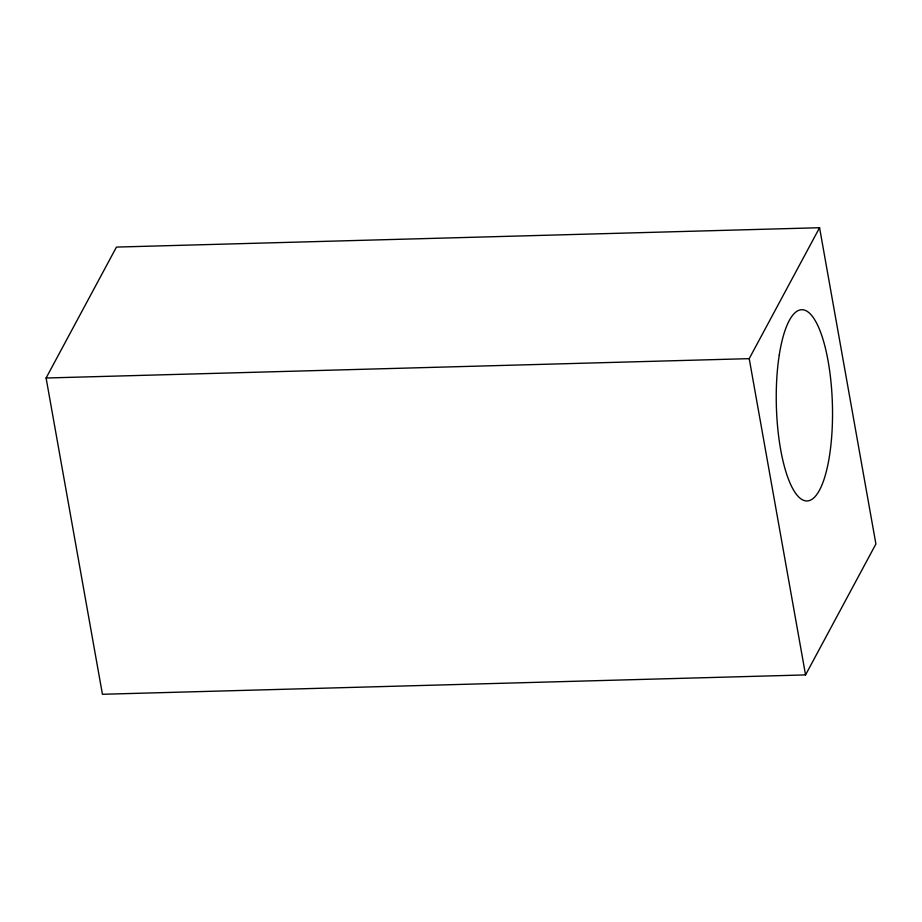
<?xml version="1.0" encoding="UTF-8"?>
<svg xmlns="http://www.w3.org/2000/svg" width="922" height="922" viewBox="0 0 922 922"><rect width="100%" height="100%" fill="white"/><g stroke="black" fill="none" stroke-linecap="round" stroke-linejoin="round"><path stroke-width="1.38" d="M46.1 378.008L116.449 247.084L819.566 227.722L875.9 543.992L805.551 674.916L102.434 694.278L46.1 378.008L749.217 358.646L819.566 227.722M749.217 358.646L805.551 674.916M779.286 354.843A95.646 28.029 88.4 0 0 805.851 500.9A95.646 28.029 88.4 0 0 827.968 360.283A95.646 28.029 88.4 0 0 779.286 354.843"/></g></svg>
